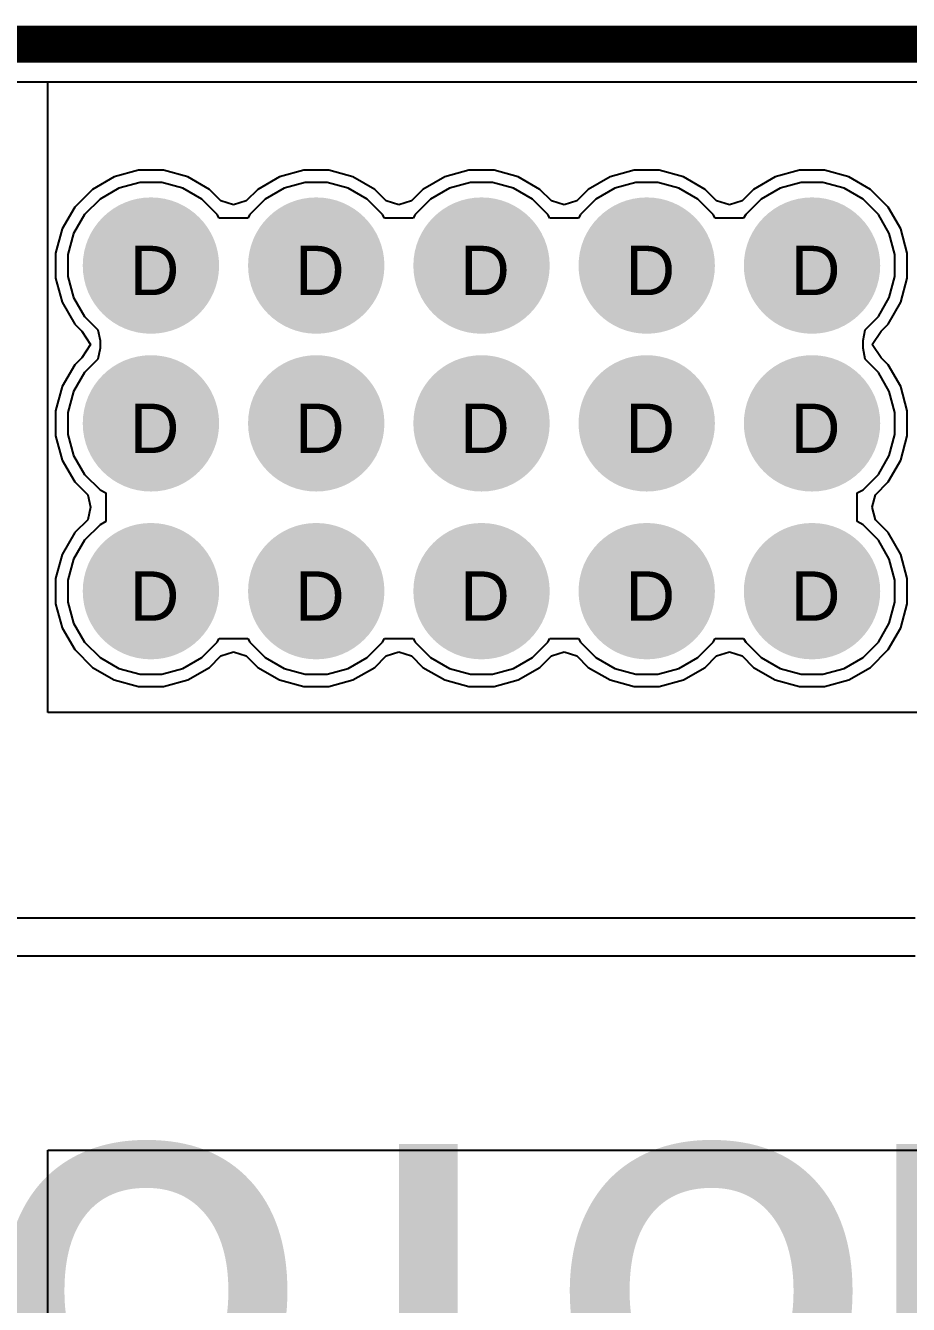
# Model space of a CAD drawing. Header units: inches. Extents: x 0 to 5379, y 0 to 5429.
# Drawn here: x 25.83 to 34.92, y 207.02 to 220.19 of the extents above; entities that cross this region are included whole.
import ezdxf

# ---------------------------------------------------------------- set-up
doc = ezdxf.new("R2010")
doc.units = ezdxf.units.IN
for name, color, linetype in [('Board Outline', 216, 'Continuous'), ('Bottom Layer', 5, 'Continuous'), ('Bottom Solder', 6, 'Continuous'), ('Drill Drawing', 1, 'Continuous'), ('GND01', 16, 'Continuous'), ('GND02', 76, 'Continuous'), ('PWR', 156, 'Continuous'), ('SIG 01', 90, 'Continuous'), ('Top Layer', 1, 'Continuous'), ('Top Overlay', 2, 'Continuous'), ('Top Solder', 216, 'Continuous'), ('Via Holes', 16, 'Continuous')]:
    doc.layers.add(name, color=color, linetype=linetype)
doc.styles.add('Arial', font='', dxfattribs={"height": 0.2})
doc.styles.add('Arial_Bold', font='', dxfattribs={"height": 0.2})
doc.styles.get('Arial').set_extended_font_data('Arial')
doc.styles.get('Arial_Bold').set_extended_font_data('Arial', bold=True)

msp = doc.modelspace()

# ---------------------------------------------------------------- hatches: boundary and pattern name
at = {"layer": 'Bottom Layer'}
h = msp.add_hatch(color=5, dxfattribs=at)
edge = h.paths.add_edge_path()
edge.add_arc((27.125, 217.719), 0.6, 0, 360)
h = msp.add_hatch(color=5, dxfattribs=at)
edge = h.paths.add_edge_path()
edge.add_arc((28.827, 217.719), 0.6, 0, 360)
h = msp.add_hatch(color=5, dxfattribs=at)
edge = h.paths.add_edge_path()
edge.add_arc((30.529, 217.719), 0.6, 0, 360)
h = msp.add_hatch(color=5, dxfattribs=at)
edge = h.paths.add_edge_path()
edge.add_arc((32.23, 217.719), 0.6, 0, 360)
h = msp.add_hatch(color=5, dxfattribs=at)
edge = h.paths.add_edge_path()
edge.add_arc((33.932, 217.719), 0.6, 0, 360)
h = msp.add_hatch(color=5, dxfattribs=at)
edge = h.paths.add_edge_path()
edge.add_arc((27.125, 216.094), 0.6, 0, 360)
h = msp.add_hatch(color=5, dxfattribs=at)
edge = h.paths.add_edge_path()
edge.add_arc((28.827, 216.094), 0.6, 0, 360)
h = msp.add_hatch(color=5, dxfattribs=at)
edge = h.paths.add_edge_path()
edge.add_arc((30.529, 216.094), 0.6, 0, 360)
h = msp.add_hatch(color=5, dxfattribs=at)
edge = h.paths.add_edge_path()
edge.add_arc((32.23, 216.094), 0.6, 0, 360)
h = msp.add_hatch(color=5, dxfattribs=at)
edge = h.paths.add_edge_path()
edge.add_arc((33.932, 216.094), 0.6, 0, 360)
h = msp.add_hatch(color=5, dxfattribs=at)
edge = h.paths.add_edge_path()
edge.add_arc((27.125, 214.366), 0.6, 0, 360)
h = msp.add_hatch(color=5, dxfattribs=at)
edge = h.paths.add_edge_path()
edge.add_arc((28.827, 214.366), 0.6, 0, 360)
h = msp.add_hatch(color=5, dxfattribs=at)
edge = h.paths.add_edge_path()
edge.add_arc((30.529, 214.366), 0.6, 0, 360)
h = msp.add_hatch(color=5, dxfattribs=at)
edge = h.paths.add_edge_path()
edge.add_arc((32.23, 214.366), 0.6, 0, 360)
h = msp.add_hatch(color=5, dxfattribs=at)
edge = h.paths.add_edge_path()
edge.add_arc((33.932, 214.366), 0.6, 0, 360)
at = {"layer": 'Bottom Solder'}
h = msp.add_hatch(color=6, dxfattribs=at)
edge = h.paths.add_edge_path()
edge.add_arc((27.125, 217.719), 0.702, 0, 360)
h = msp.add_hatch(color=6, dxfattribs=at)
edge = h.paths.add_edge_path()
edge.add_arc((28.827, 217.719), 0.702, 0, 360)
h = msp.add_hatch(color=6, dxfattribs=at)
edge = h.paths.add_edge_path()
edge.add_arc((30.529, 217.719), 0.702, 0, 360)
h = msp.add_hatch(color=6, dxfattribs=at)
edge = h.paths.add_edge_path()
edge.add_arc((32.23, 217.719), 0.702, 0, 360)
h = msp.add_hatch(color=6, dxfattribs=at)
edge = h.paths.add_edge_path()
edge.add_arc((33.932, 217.719), 0.702, 0, 360)
h = msp.add_hatch(color=6, dxfattribs=at)
edge = h.paths.add_edge_path()
edge.add_arc((27.125, 216.094), 0.702, 0, 360)
h = msp.add_hatch(color=6, dxfattribs=at)
edge = h.paths.add_edge_path()
edge.add_arc((28.827, 216.094), 0.702, 0, 360)
h = msp.add_hatch(color=6, dxfattribs=at)
edge = h.paths.add_edge_path()
edge.add_arc((30.529, 216.094), 0.702, 0, 360)
h = msp.add_hatch(color=6, dxfattribs=at)
edge = h.paths.add_edge_path()
edge.add_arc((32.23, 216.094), 0.702, 0, 360)
h = msp.add_hatch(color=6, dxfattribs=at)
edge = h.paths.add_edge_path()
edge.add_arc((33.932, 216.094), 0.702, 0, 360)
h = msp.add_hatch(color=6, dxfattribs=at)
edge = h.paths.add_edge_path()
edge.add_arc((27.125, 214.366), 0.702, 0, 360)
h = msp.add_hatch(color=6, dxfattribs=at)
edge = h.paths.add_edge_path()
edge.add_arc((28.827, 214.366), 0.702, 0, 360)
h = msp.add_hatch(color=6, dxfattribs=at)
edge = h.paths.add_edge_path()
edge.add_arc((30.529, 214.366), 0.702, 0, 360)
h = msp.add_hatch(color=6, dxfattribs=at)
edge = h.paths.add_edge_path()
edge.add_arc((32.23, 214.366), 0.702, 0, 360)
h = msp.add_hatch(color=6, dxfattribs=at)
edge = h.paths.add_edge_path()
edge.add_arc((33.932, 214.366), 0.702, 0, 360)
at = {"layer": 'GND01'}
h = msp.add_hatch(color=16, dxfattribs=at)
edge = h.paths.add_edge_path()
edge.add_arc((27.125, 217.719), 0.6, 0, 360)
h = msp.add_hatch(color=16, dxfattribs=at)
edge = h.paths.add_edge_path()
edge.add_arc((28.827, 217.719), 0.6, 0, 360)
h = msp.add_hatch(color=16, dxfattribs=at)
edge = h.paths.add_edge_path()
edge.add_arc((30.529, 217.719), 0.6, 0, 360)
h = msp.add_hatch(color=16, dxfattribs=at)
edge = h.paths.add_edge_path()
edge.add_arc((32.23, 217.719), 0.6, 0, 360)
h = msp.add_hatch(color=16, dxfattribs=at)
edge = h.paths.add_edge_path()
edge.add_arc((33.932, 217.719), 0.6, 0, 360)
h = msp.add_hatch(color=16, dxfattribs=at)
edge = h.paths.add_edge_path()
edge.add_arc((27.125, 216.094), 0.6, 0, 360)
h = msp.add_hatch(color=16, dxfattribs=at)
edge = h.paths.add_edge_path()
edge.add_arc((28.827, 216.094), 0.6, 0, 360)
h = msp.add_hatch(color=16, dxfattribs=at)
edge = h.paths.add_edge_path()
edge.add_arc((30.529, 216.094), 0.6, 0, 360)
h = msp.add_hatch(color=16, dxfattribs=at)
edge = h.paths.add_edge_path()
edge.add_arc((32.23, 216.094), 0.6, 0, 360)
h = msp.add_hatch(color=16, dxfattribs=at)
edge = h.paths.add_edge_path()
edge.add_arc((33.932, 216.094), 0.6, 0, 360)
h = msp.add_hatch(color=16, dxfattribs=at)
edge = h.paths.add_edge_path()
edge.add_arc((27.125, 214.366), 0.6, 0, 360)
h = msp.add_hatch(color=16, dxfattribs=at)
edge = h.paths.add_edge_path()
edge.add_arc((28.827, 214.366), 0.6, 0, 360)
h = msp.add_hatch(color=16, dxfattribs=at)
edge = h.paths.add_edge_path()
edge.add_arc((30.529, 214.366), 0.6, 0, 360)
h = msp.add_hatch(color=16, dxfattribs=at)
edge = h.paths.add_edge_path()
edge.add_arc((32.23, 214.366), 0.6, 0, 360)
h = msp.add_hatch(color=16, dxfattribs=at)
edge = h.paths.add_edge_path()
edge.add_arc((33.932, 214.366), 0.6, 0, 360)
at = {"layer": 'GND02'}
h = msp.add_hatch(color=76, dxfattribs=at)
edge = h.paths.add_edge_path()
edge.add_arc((27.125, 217.719), 0.6, 0, 360)
h = msp.add_hatch(color=76, dxfattribs=at)
edge = h.paths.add_edge_path()
edge.add_arc((28.827, 217.719), 0.6, 0, 360)
h = msp.add_hatch(color=76, dxfattribs=at)
edge = h.paths.add_edge_path()
edge.add_arc((30.529, 217.719), 0.6, 0, 360)
h = msp.add_hatch(color=76, dxfattribs=at)
edge = h.paths.add_edge_path()
edge.add_arc((32.23, 217.719), 0.6, 0, 360)
h = msp.add_hatch(color=76, dxfattribs=at)
edge = h.paths.add_edge_path()
edge.add_arc((33.932, 217.719), 0.6, 0, 360)
h = msp.add_hatch(color=76, dxfattribs=at)
edge = h.paths.add_edge_path()
edge.add_arc((27.125, 216.094), 0.6, 0, 360)
h = msp.add_hatch(color=76, dxfattribs=at)
edge = h.paths.add_edge_path()
edge.add_arc((28.827, 216.094), 0.6, 0, 360)
h = msp.add_hatch(color=76, dxfattribs=at)
edge = h.paths.add_edge_path()
edge.add_arc((30.529, 216.094), 0.6, 0, 360)
h = msp.add_hatch(color=76, dxfattribs=at)
edge = h.paths.add_edge_path()
edge.add_arc((32.23, 216.094), 0.6, 0, 360)
h = msp.add_hatch(color=76, dxfattribs=at)
edge = h.paths.add_edge_path()
edge.add_arc((33.932, 216.094), 0.6, 0, 360)
h = msp.add_hatch(color=76, dxfattribs=at)
edge = h.paths.add_edge_path()
edge.add_arc((27.125, 214.366), 0.6, 0, 360)
h = msp.add_hatch(color=76, dxfattribs=at)
edge = h.paths.add_edge_path()
edge.add_arc((28.827, 214.366), 0.6, 0, 360)
h = msp.add_hatch(color=76, dxfattribs=at)
edge = h.paths.add_edge_path()
edge.add_arc((30.529, 214.366), 0.6, 0, 360)
h = msp.add_hatch(color=76, dxfattribs=at)
edge = h.paths.add_edge_path()
edge.add_arc((32.23, 214.366), 0.6, 0, 360)
h = msp.add_hatch(color=76, dxfattribs=at)
edge = h.paths.add_edge_path()
edge.add_arc((33.932, 214.366), 0.6, 0, 360)
at = {"layer": 'PWR'}
h = msp.add_hatch(color=156, dxfattribs=at)
edge = h.paths.add_edge_path()
edge.add_arc((27.125, 217.719), 0.6, 0, 360)
h = msp.add_hatch(color=156, dxfattribs=at)
edge = h.paths.add_edge_path()
edge.add_arc((28.827, 217.719), 0.6, 0, 360)
h = msp.add_hatch(color=156, dxfattribs=at)
edge = h.paths.add_edge_path()
edge.add_arc((30.529, 217.719), 0.6, 0, 360)
h = msp.add_hatch(color=156, dxfattribs=at)
edge = h.paths.add_edge_path()
edge.add_arc((32.23, 217.719), 0.6, 0, 360)
h = msp.add_hatch(color=156, dxfattribs=at)
edge = h.paths.add_edge_path()
edge.add_arc((33.932, 217.719), 0.6, 0, 360)
h = msp.add_hatch(color=156, dxfattribs=at)
edge = h.paths.add_edge_path()
edge.add_arc((27.125, 216.094), 0.6, 0, 360)
h = msp.add_hatch(color=156, dxfattribs=at)
edge = h.paths.add_edge_path()
edge.add_arc((28.827, 216.094), 0.6, 0, 360)
h = msp.add_hatch(color=156, dxfattribs=at)
edge = h.paths.add_edge_path()
edge.add_arc((30.529, 216.094), 0.6, 0, 360)
h = msp.add_hatch(color=156, dxfattribs=at)
edge = h.paths.add_edge_path()
edge.add_arc((32.23, 216.094), 0.6, 0, 360)
h = msp.add_hatch(color=156, dxfattribs=at)
edge = h.paths.add_edge_path()
edge.add_arc((33.932, 216.094), 0.6, 0, 360)
h = msp.add_hatch(color=156, dxfattribs=at)
edge = h.paths.add_edge_path()
edge.add_arc((27.125, 214.366), 0.6, 0, 360)
h = msp.add_hatch(color=156, dxfattribs=at)
edge = h.paths.add_edge_path()
edge.add_arc((28.827, 214.366), 0.6, 0, 360)
h = msp.add_hatch(color=156, dxfattribs=at)
edge = h.paths.add_edge_path()
edge.add_arc((30.529, 214.366), 0.6, 0, 360)
h = msp.add_hatch(color=156, dxfattribs=at)
edge = h.paths.add_edge_path()
edge.add_arc((32.23, 214.366), 0.6, 0, 360)
h = msp.add_hatch(color=156, dxfattribs=at)
edge = h.paths.add_edge_path()
edge.add_arc((33.932, 214.366), 0.6, 0, 360)
at = {"layer": 'SIG 01'}
h = msp.add_hatch(color=90, dxfattribs=at)
edge = h.paths.add_edge_path()
edge.add_arc((27.125, 217.719), 0.6, 0, 360)
h = msp.add_hatch(color=90, dxfattribs=at)
edge = h.paths.add_edge_path()
edge.add_arc((28.827, 217.719), 0.6, 0, 360)
h = msp.add_hatch(color=90, dxfattribs=at)
edge = h.paths.add_edge_path()
edge.add_arc((30.529, 217.719), 0.6, 0, 360)
h = msp.add_hatch(color=90, dxfattribs=at)
edge = h.paths.add_edge_path()
edge.add_arc((32.23, 217.719), 0.6, 0, 360)
h = msp.add_hatch(color=90, dxfattribs=at)
edge = h.paths.add_edge_path()
edge.add_arc((33.932, 217.719), 0.6, 0, 360)
h = msp.add_hatch(color=90, dxfattribs=at)
edge = h.paths.add_edge_path()
edge.add_arc((27.125, 216.094), 0.6, 0, 360)
h = msp.add_hatch(color=90, dxfattribs=at)
edge = h.paths.add_edge_path()
edge.add_arc((28.827, 216.094), 0.6, 0, 360)
h = msp.add_hatch(color=90, dxfattribs=at)
edge = h.paths.add_edge_path()
edge.add_arc((30.529, 216.094), 0.6, 0, 360)
h = msp.add_hatch(color=90, dxfattribs=at)
edge = h.paths.add_edge_path()
edge.add_arc((32.23, 216.094), 0.6, 0, 360)
h = msp.add_hatch(color=90, dxfattribs=at)
edge = h.paths.add_edge_path()
edge.add_arc((33.932, 216.094), 0.6, 0, 360)
h = msp.add_hatch(color=90, dxfattribs=at)
edge = h.paths.add_edge_path()
edge.add_arc((27.125, 214.366), 0.6, 0, 360)
h = msp.add_hatch(color=90, dxfattribs=at)
edge = h.paths.add_edge_path()
edge.add_arc((28.827, 214.366), 0.6, 0, 360)
h = msp.add_hatch(color=90, dxfattribs=at)
edge = h.paths.add_edge_path()
edge.add_arc((30.529, 214.366), 0.6, 0, 360)
h = msp.add_hatch(color=90, dxfattribs=at)
edge = h.paths.add_edge_path()
edge.add_arc((32.23, 214.366), 0.6, 0, 360)
h = msp.add_hatch(color=90, dxfattribs=at)
edge = h.paths.add_edge_path()
edge.add_arc((33.932, 214.366), 0.6, 0, 360)
at = {"layer": 'Top Layer'}
h = msp.add_hatch(color=1, dxfattribs=at)
edge = h.paths.add_edge_path()
edge.add_arc((27.125, 217.719), 0.6, 0, 360)
h = msp.add_hatch(color=1, dxfattribs=at)
edge = h.paths.add_edge_path()
edge.add_arc((28.827, 217.719), 0.6, 0, 360)
h = msp.add_hatch(color=1, dxfattribs=at)
edge = h.paths.add_edge_path()
edge.add_arc((30.529, 217.719), 0.6, 0, 360)
h = msp.add_hatch(color=1, dxfattribs=at)
edge = h.paths.add_edge_path()
edge.add_arc((32.23, 217.719), 0.6, 0, 360)
h = msp.add_hatch(color=1, dxfattribs=at)
edge = h.paths.add_edge_path()
edge.add_arc((33.932, 217.719), 0.6, 0, 360)
h = msp.add_hatch(color=1, dxfattribs=at)
edge = h.paths.add_edge_path()
edge.add_arc((27.125, 216.094), 0.6, 0, 360)
h = msp.add_hatch(color=1, dxfattribs=at)
edge = h.paths.add_edge_path()
edge.add_arc((28.827, 216.094), 0.6, 0, 360)
h = msp.add_hatch(color=1, dxfattribs=at)
edge = h.paths.add_edge_path()
edge.add_arc((30.529, 216.094), 0.6, 0, 360)
h = msp.add_hatch(color=1, dxfattribs=at)
edge = h.paths.add_edge_path()
edge.add_arc((32.23, 216.094), 0.6, 0, 360)
h = msp.add_hatch(color=1, dxfattribs=at)
edge = h.paths.add_edge_path()
edge.add_arc((33.932, 216.094), 0.6, 0, 360)
h = msp.add_hatch(color=1, dxfattribs=at)
edge = h.paths.add_edge_path()
edge.add_arc((27.125, 214.366), 0.6, 0, 360)
h = msp.add_hatch(color=1, dxfattribs=at)
edge = h.paths.add_edge_path()
edge.add_arc((28.827, 214.366), 0.6, 0, 360)
h = msp.add_hatch(color=1, dxfattribs=at)
edge = h.paths.add_edge_path()
edge.add_arc((30.529, 214.366), 0.6, 0, 360)
h = msp.add_hatch(color=1, dxfattribs=at)
edge = h.paths.add_edge_path()
edge.add_arc((32.23, 214.366), 0.6, 0, 360)
h = msp.add_hatch(color=1, dxfattribs=at)
edge = h.paths.add_edge_path()
edge.add_arc((33.932, 214.366), 0.6, 0, 360)
at = {"layer": 'Top Solder'}
h = msp.add_hatch(color=216, dxfattribs=at)
edge = h.paths.add_edge_path()
edge.add_arc((27.125, 217.719), 0.702, 0, 360)
h = msp.add_hatch(color=216, dxfattribs=at)
edge = h.paths.add_edge_path()
edge.add_arc((28.827, 217.719), 0.702, 0, 360)
h = msp.add_hatch(color=216, dxfattribs=at)
edge = h.paths.add_edge_path()
edge.add_arc((30.529, 217.719), 0.702, 0, 360)
h = msp.add_hatch(color=216, dxfattribs=at)
edge = h.paths.add_edge_path()
edge.add_arc((32.23, 217.719), 0.702, 0, 360)
h = msp.add_hatch(color=216, dxfattribs=at)
edge = h.paths.add_edge_path()
edge.add_arc((33.932, 217.719), 0.702, 0, 360)
h = msp.add_hatch(color=216, dxfattribs=at)
edge = h.paths.add_edge_path()
edge.add_arc((27.125, 216.094), 0.702, 0, 360)
h = msp.add_hatch(color=216, dxfattribs=at)
edge = h.paths.add_edge_path()
edge.add_arc((28.827, 216.094), 0.702, 0, 360)
h = msp.add_hatch(color=216, dxfattribs=at)
edge = h.paths.add_edge_path()
edge.add_arc((30.529, 216.094), 0.702, 0, 360)
h = msp.add_hatch(color=216, dxfattribs=at)
edge = h.paths.add_edge_path()
edge.add_arc((32.23, 216.094), 0.702, 0, 360)
h = msp.add_hatch(color=216, dxfattribs=at)
edge = h.paths.add_edge_path()
edge.add_arc((33.932, 216.094), 0.702, 0, 360)
h = msp.add_hatch(color=216, dxfattribs=at)
edge = h.paths.add_edge_path()
edge.add_arc((27.125, 214.366), 0.702, 0, 360)
h = msp.add_hatch(color=216, dxfattribs=at)
edge = h.paths.add_edge_path()
edge.add_arc((28.827, 214.366), 0.702, 0, 360)
h = msp.add_hatch(color=216, dxfattribs=at)
edge = h.paths.add_edge_path()
edge.add_arc((30.529, 214.366), 0.702, 0, 360)
h = msp.add_hatch(color=216, dxfattribs=at)
edge = h.paths.add_edge_path()
edge.add_arc((32.23, 214.366), 0.702, 0, 360)
h = msp.add_hatch(color=216, dxfattribs=at)
edge = h.paths.add_edge_path()
edge.add_arc((33.932, 214.366), 0.702, 0, 360)
at = {"layer": 'Via Holes'}
h = msp.add_hatch(color=7, dxfattribs=at)
edge = h.paths.add_edge_path()
edge.add_arc((27.125, 217.719), 0.35, 0, 360)
h = msp.add_hatch(color=7, dxfattribs=at)
edge = h.paths.add_edge_path()
edge.add_arc((28.827, 217.719), 0.35, 0, 360)
h = msp.add_hatch(color=7, dxfattribs=at)
edge = h.paths.add_edge_path()
edge.add_arc((30.529, 217.719), 0.35, 0, 360)
h = msp.add_hatch(color=7, dxfattribs=at)
edge = h.paths.add_edge_path()
edge.add_arc((32.23, 217.719), 0.35, 0, 360)
h = msp.add_hatch(color=7, dxfattribs=at)
edge = h.paths.add_edge_path()
edge.add_arc((33.932, 217.719), 0.35, 0, 360)
h = msp.add_hatch(color=7, dxfattribs=at)
edge = h.paths.add_edge_path()
edge.add_arc((27.125, 216.094), 0.35, 0, 360)
h = msp.add_hatch(color=7, dxfattribs=at)
edge = h.paths.add_edge_path()
edge.add_arc((28.827, 216.094), 0.35, 0, 360)
h = msp.add_hatch(color=7, dxfattribs=at)
edge = h.paths.add_edge_path()
edge.add_arc((30.529, 216.094), 0.35, 0, 360)
h = msp.add_hatch(color=7, dxfattribs=at)
edge = h.paths.add_edge_path()
edge.add_arc((32.23, 216.094), 0.35, 0, 360)
h = msp.add_hatch(color=7, dxfattribs=at)
edge = h.paths.add_edge_path()
edge.add_arc((33.932, 216.094), 0.35, 0, 360)
h = msp.add_hatch(color=7, dxfattribs=at)
edge = h.paths.add_edge_path()
edge.add_arc((27.125, 214.366), 0.35, 0, 360)
h = msp.add_hatch(color=7, dxfattribs=at)
edge = h.paths.add_edge_path()
edge.add_arc((28.827, 214.366), 0.35, 0, 360)
h = msp.add_hatch(color=7, dxfattribs=at)
edge = h.paths.add_edge_path()
edge.add_arc((30.529, 214.366), 0.35, 0, 360)
h = msp.add_hatch(color=7, dxfattribs=at)
edge = h.paths.add_edge_path()
edge.add_arc((32.23, 214.366), 0.35, 0, 360)
h = msp.add_hatch(color=7, dxfattribs=at)
edge = h.paths.add_edge_path()
edge.add_arc((33.932, 214.366), 0.35, 0, 360)

# ---------------------------------------------------------------- linework, layer by layer
at = {"layer": 'Board Outline'}
msp.add_lwpolyline([(0, 220, 0.381, 0.381, 0), (350, 220, 0.381, 0.381, 0)], format="xyseb", dxfattribs=at)
at = {"layer": 'Bottom Layer'}
msp.add_line((25.605, 219.612), (47.626, 219.612), dxfattribs=at)
at = {"layer": 'GND01'}
for p, q in [((0.388, 219.612), (63.203, 219.612)), ((26.795, 218.515), (26.601, 218.403)), ((27.013, 218.573), (26.795, 218.515)), ((27.237, 218.573), (27.013, 218.573)), ((27.455, 218.515), (27.237, 218.573)), ((27.649, 218.403), (27.455, 218.515)), ((28.497, 218.515), (28.302, 218.403)), ((28.714, 218.573), (28.497, 218.515)), ((28.939, 218.573), (28.714, 218.573)), ((29.156, 218.515), (28.939, 218.573)), ((29.351, 218.403), (29.156, 218.515)), ((30.199, 218.515), (30.004, 218.403)), ((30.416, 218.573), (30.199, 218.515)), ((30.641, 218.573), (30.416, 218.573)), ((30.858, 218.515), (30.641, 218.573)), ((31.053, 218.403), (30.858, 218.515)), ((31.901, 218.515), (31.706, 218.403)), ((32.118, 218.573), (31.901, 218.515)), ((32.343, 218.573), (32.118, 218.573)), ((32.56, 218.515), (32.343, 218.573)), ((32.755, 218.403), (32.56, 218.515)), ((33.603, 218.515), (33.408, 218.403)), ((33.82, 218.573), (33.603, 218.515)), ((34.045, 218.573), (33.82, 218.573)), ((34.262, 218.515), (34.045, 218.573)), ((34.457, 218.403), (34.262, 218.515)), ((26.601, 218.403), (26.442, 218.244)), ((27.808, 218.244), (27.649, 218.403)), ((28.302, 218.403), (28.143, 218.244)), ((29.51, 218.244), (29.351, 218.403)), ((30.004, 218.403), (29.845, 218.244)), ((31.212, 218.244), (31.053, 218.403)), ((31.706, 218.403), (31.547, 218.244)), ((32.914, 218.244), (32.755, 218.403)), ((33.408, 218.403), (33.249, 218.244)), ((34.616, 218.244), (34.457, 218.403)), ((26.442, 218.244), (26.329, 218.049)), ((27.829, 218.207), (27.808, 218.244)), ((28.143, 218.244), (28.122, 218.207)), ((29.531, 218.207), (29.51, 218.244)), ((29.845, 218.244), (29.824, 218.207)), ((31.233, 218.207), (31.212, 218.244)), ((31.547, 218.244), (31.526, 218.207)), ((32.935, 218.207), (32.914, 218.244)), ((33.249, 218.244), (33.228, 218.207)), ((34.728, 218.049), (34.616, 218.244)), ((28.122, 218.207), (27.829, 218.207)), ((29.824, 218.207), (29.531, 218.207)), ((31.526, 218.207), (31.233, 218.207)), ((33.228, 218.207), (32.935, 218.207)), ((26.329, 218.049), (26.271, 217.832)), ((34.786, 217.832), (34.728, 218.049)), ((26.271, 217.832), (26.271, 217.607)), ((34.786, 217.607), (34.786, 217.832)), ((26.271, 217.607), (26.329, 217.39)), ((34.728, 217.39), (34.786, 217.607)), ((26.329, 217.39), (26.442, 217.195)), ((34.616, 217.195), (34.728, 217.39)), ((26.442, 217.195), (26.579, 217.058)), ((34.478, 217.058), (34.616, 217.195)), ((26.579, 217.058), (26.601, 216.946)), ((34.457, 216.946), (34.478, 217.058)), ((26.601, 216.946), (26.601, 216.867)), ((34.457, 216.867), (34.457, 216.946)), ((26.601, 216.867), (26.579, 216.755)), ((34.478, 216.755), (34.457, 216.867)), ((26.579, 216.755), (26.442, 216.618)), ((34.616, 216.618), (34.478, 216.755)), ((26.442, 216.618), (26.329, 216.423)), ((34.728, 216.423), (34.616, 216.618)), ((26.329, 216.423), (26.271, 216.206)), ((34.786, 216.206), (34.728, 216.423)), ((26.271, 216.206), (26.271, 215.981)), ((34.786, 215.981), (34.786, 216.206)), ((26.271, 215.981), (26.329, 215.764)), ((34.728, 215.764), (34.786, 215.981)), ((26.329, 215.764), (26.442, 215.569)), ((34.616, 215.569), (34.728, 215.764)), ((26.442, 215.569), (26.601, 215.41)), ((34.457, 215.41), (34.616, 215.569)), ((26.601, 215.41), (26.659, 215.377)), ((26.659, 215.377), (26.659, 215.083)), ((34.398, 215.377), (34.457, 215.41)), ((34.398, 215.083), (34.398, 215.377)), ((26.659, 215.083), (26.601, 215.05)), ((34.457, 215.05), (34.398, 215.083)), ((26.601, 215.05), (26.442, 214.891)), ((34.616, 214.891), (34.457, 215.05)), ((26.442, 214.891), (26.329, 214.696)), ((34.728, 214.696), (34.616, 214.891)), ((26.329, 214.696), (26.271, 214.479)), ((34.786, 214.479), (34.728, 214.696)), ((26.271, 214.479), (26.271, 214.254)), ((34.786, 214.254), (34.786, 214.479)), ((26.271, 214.254), (26.329, 214.037)), ((34.728, 214.037), (34.786, 214.254)), ((26.329, 214.037), (26.442, 213.842)), ((34.616, 213.842), (34.728, 214.037)), ((26.442, 213.842), (26.601, 213.683)), ((27.649, 213.683), (27.808, 213.842)), ((27.808, 213.842), (27.829, 213.878)), ((27.829, 213.878), (28.122, 213.878)), ((28.122, 213.878), (28.143, 213.842)), ((28.143, 213.842), (28.302, 213.683)), ((29.351, 213.683), (29.51, 213.842)), ((29.51, 213.842), (29.531, 213.878)), ((29.531, 213.878), (29.824, 213.878)), ((29.824, 213.878), (29.845, 213.842)), ((29.845, 213.842), (30.004, 213.683)), ((31.053, 213.683), (31.212, 213.842)), ((31.212, 213.842), (31.233, 213.878)), ((31.233, 213.878), (31.526, 213.878)), ((31.526, 213.878), (31.547, 213.842)), ((31.547, 213.842), (31.706, 213.683)), ((32.755, 213.683), (32.914, 213.842)), ((32.914, 213.842), (32.935, 213.878)), ((32.935, 213.878), (33.228, 213.878)), ((33.228, 213.878), (33.249, 213.842)), ((33.249, 213.842), (33.408, 213.683)), ((34.457, 213.683), (34.616, 213.842)), ((26.601, 213.683), (26.795, 213.571)), ((27.455, 213.571), (27.649, 213.683)), ((28.302, 213.683), (28.497, 213.571)), ((29.156, 213.571), (29.351, 213.683)), ((30.004, 213.683), (30.199, 213.571)), ((30.858, 213.571), (31.053, 213.683)), ((31.706, 213.683), (31.901, 213.571)), ((32.56, 213.571), (32.755, 213.683)), ((33.408, 213.683), (33.603, 213.571)), ((34.262, 213.571), (34.457, 213.683)), ((26.795, 213.571), (27.013, 213.512)), ((27.013, 213.512), (27.237, 213.512)), ((27.237, 213.512), (27.455, 213.571)), ((28.497, 213.571), (28.714, 213.512)), ((28.714, 213.512), (28.939, 213.512)), ((28.939, 213.512), (29.156, 213.571)), ((30.199, 213.571), (30.416, 213.512)), ((30.416, 213.512), (30.641, 213.512)), ((30.641, 213.512), (30.858, 213.571)), ((31.901, 213.571), (32.118, 213.512)), ((32.118, 213.512), (32.343, 213.512)), ((32.343, 213.512), (32.56, 213.571)), ((33.603, 213.571), (33.82, 213.512)), ((33.82, 213.512), (34.045, 213.512)), ((34.045, 213.512), (34.262, 213.571))]:
    msp.add_line(p, q, dxfattribs=at)
at = {"layer": 'GND02'}
for p, q in [((0.388, 219.612), (63.203, 219.612)), ((26.795, 218.515), (26.601, 218.403)), ((27.013, 218.573), (26.795, 218.515)), ((27.237, 218.573), (27.013, 218.573)), ((27.455, 218.515), (27.237, 218.573)), ((27.649, 218.403), (27.455, 218.515)), ((28.497, 218.515), (28.302, 218.403)), ((28.714, 218.573), (28.497, 218.515)), ((28.939, 218.573), (28.714, 218.573)), ((29.156, 218.515), (28.939, 218.573)), ((29.351, 218.403), (29.156, 218.515)), ((30.199, 218.515), (30.004, 218.403)), ((30.416, 218.573), (30.199, 218.515)), ((30.641, 218.573), (30.416, 218.573)), ((30.858, 218.515), (30.641, 218.573)), ((31.053, 218.403), (30.858, 218.515)), ((31.901, 218.515), (31.706, 218.403)), ((32.118, 218.573), (31.901, 218.515)), ((32.343, 218.573), (32.118, 218.573)), ((32.56, 218.515), (32.343, 218.573)), ((32.755, 218.403), (32.56, 218.515)), ((33.603, 218.515), (33.408, 218.403)), ((33.82, 218.573), (33.603, 218.515)), ((34.045, 218.573), (33.82, 218.573)), ((34.262, 218.515), (34.045, 218.573)), ((34.457, 218.403), (34.262, 218.515)), ((26.601, 218.403), (26.442, 218.244)), ((27.808, 218.244), (27.649, 218.403)), ((28.302, 218.403), (28.143, 218.244)), ((29.51, 218.244), (29.351, 218.403)), ((30.004, 218.403), (29.845, 218.244)), ((31.212, 218.244), (31.053, 218.403)), ((31.706, 218.403), (31.547, 218.244)), ((32.914, 218.244), (32.755, 218.403)), ((33.408, 218.403), (33.249, 218.244)), ((34.616, 218.244), (34.457, 218.403)), ((26.442, 218.244), (26.329, 218.049)), ((27.829, 218.207), (27.808, 218.244)), ((28.143, 218.244), (28.122, 218.207)), ((29.531, 218.207), (29.51, 218.244)), ((29.845, 218.244), (29.824, 218.207)), ((31.233, 218.207), (31.212, 218.244)), ((31.547, 218.244), (31.526, 218.207)), ((32.935, 218.207), (32.914, 218.244)), ((33.249, 218.244), (33.228, 218.207)), ((34.728, 218.049), (34.616, 218.244)), ((28.122, 218.207), (27.829, 218.207)), ((29.824, 218.207), (29.531, 218.207)), ((31.526, 218.207), (31.233, 218.207)), ((33.228, 218.207), (32.935, 218.207)), ((26.329, 218.049), (26.271, 217.832)), ((34.786, 217.832), (34.728, 218.049)), ((26.271, 217.832), (26.271, 217.607)), ((34.786, 217.607), (34.786, 217.832)), ((26.271, 217.607), (26.329, 217.39)), ((34.728, 217.39), (34.786, 217.607)), ((26.329, 217.39), (26.442, 217.195)), ((34.616, 217.195), (34.728, 217.39)), ((26.442, 217.195), (26.579, 217.058)), ((34.478, 217.058), (34.616, 217.195)), ((26.579, 217.058), (26.601, 216.946)), ((34.457, 216.946), (34.478, 217.058)), ((26.601, 216.946), (26.601, 216.867)), ((34.457, 216.867), (34.457, 216.946)), ((26.601, 216.867), (26.579, 216.755)), ((34.478, 216.755), (34.457, 216.867)), ((26.579, 216.755), (26.442, 216.618)), ((34.616, 216.618), (34.478, 216.755)), ((26.442, 216.618), (26.329, 216.423)), ((34.728, 216.423), (34.616, 216.618)), ((26.329, 216.423), (26.271, 216.206)), ((34.786, 216.206), (34.728, 216.423)), ((26.271, 216.206), (26.271, 215.981)), ((34.786, 215.981), (34.786, 216.206)), ((26.271, 215.981), (26.329, 215.764)), ((34.728, 215.764), (34.786, 215.981)), ((26.329, 215.764), (26.442, 215.569)), ((34.616, 215.569), (34.728, 215.764)), ((26.442, 215.569), (26.601, 215.41)), ((34.457, 215.41), (34.616, 215.569)), ((26.601, 215.41), (26.659, 215.377)), ((26.659, 215.377), (26.659, 215.083)), ((34.398, 215.377), (34.457, 215.41)), ((34.398, 215.083), (34.398, 215.377)), ((26.659, 215.083), (26.601, 215.05)), ((34.457, 215.05), (34.398, 215.083)), ((26.601, 215.05), (26.442, 214.891)), ((34.616, 214.891), (34.457, 215.05)), ((26.442, 214.891), (26.329, 214.696)), ((34.728, 214.696), (34.616, 214.891)), ((26.329, 214.696), (26.271, 214.479)), ((34.786, 214.479), (34.728, 214.696)), ((26.271, 214.479), (26.271, 214.254)), ((34.786, 214.254), (34.786, 214.479)), ((26.271, 214.254), (26.329, 214.037)), ((34.728, 214.037), (34.786, 214.254)), ((26.329, 214.037), (26.442, 213.842)), ((34.616, 213.842), (34.728, 214.037)), ((26.442, 213.842), (26.601, 213.683)), ((27.649, 213.683), (27.808, 213.842)), ((27.808, 213.842), (27.829, 213.878)), ((27.829, 213.878), (28.122, 213.878)), ((28.122, 213.878), (28.143, 213.842)), ((28.143, 213.842), (28.302, 213.683)), ((29.351, 213.683), (29.51, 213.842)), ((29.51, 213.842), (29.531, 213.878)), ((29.531, 213.878), (29.824, 213.878)), ((29.824, 213.878), (29.845, 213.842)), ((29.845, 213.842), (30.004, 213.683)), ((31.053, 213.683), (31.212, 213.842)), ((31.212, 213.842), (31.233, 213.878)), ((31.233, 213.878), (31.526, 213.878)), ((31.526, 213.878), (31.547, 213.842)), ((31.547, 213.842), (31.706, 213.683)), ((32.755, 213.683), (32.914, 213.842)), ((32.914, 213.842), (32.935, 213.878)), ((32.935, 213.878), (33.228, 213.878)), ((33.228, 213.878), (33.249, 213.842)), ((33.249, 213.842), (33.408, 213.683)), ((34.457, 213.683), (34.616, 213.842)), ((26.601, 213.683), (26.795, 213.571)), ((27.455, 213.571), (27.649, 213.683)), ((28.302, 213.683), (28.497, 213.571)), ((29.156, 213.571), (29.351, 213.683)), ((30.004, 213.683), (30.199, 213.571)), ((30.858, 213.571), (31.053, 213.683)), ((31.706, 213.683), (31.901, 213.571)), ((32.56, 213.571), (32.755, 213.683)), ((33.408, 213.683), (33.603, 213.571)), ((34.262, 213.571), (34.457, 213.683)), ((26.795, 213.571), (27.013, 213.512)), ((27.013, 213.512), (27.237, 213.512)), ((27.237, 213.512), (27.455, 213.571)), ((28.497, 213.571), (28.714, 213.512)), ((28.714, 213.512), (28.939, 213.512)), ((28.939, 213.512), (29.156, 213.571)), ((30.199, 213.571), (30.416, 213.512)), ((30.416, 213.512), (30.641, 213.512)), ((30.641, 213.512), (30.858, 213.571)), ((31.901, 213.571), (32.118, 213.512)), ((32.118, 213.512), (32.343, 213.512)), ((32.343, 213.512), (32.56, 213.571)), ((33.603, 213.571), (33.82, 213.512)), ((33.82, 213.512), (34.045, 213.512)), ((34.045, 213.512), (34.262, 213.571))]:
    msp.add_line(p, q, dxfattribs=at)
at = {"layer": 'PWR'}
for p, q in [((0.388, 219.612), (63.203, 219.612)), ((26.795, 218.515), (26.601, 218.403)), ((27.013, 218.573), (26.795, 218.515)), ((27.237, 218.573), (27.013, 218.573)), ((27.455, 218.515), (27.237, 218.573)), ((27.649, 218.403), (27.455, 218.515)), ((28.497, 218.515), (28.302, 218.403)), ((28.714, 218.573), (28.497, 218.515)), ((28.939, 218.573), (28.714, 218.573)), ((29.156, 218.515), (28.939, 218.573)), ((29.351, 218.403), (29.156, 218.515)), ((30.199, 218.515), (30.004, 218.403)), ((30.416, 218.573), (30.199, 218.515)), ((30.641, 218.573), (30.416, 218.573)), ((30.858, 218.515), (30.641, 218.573)), ((31.053, 218.403), (30.858, 218.515)), ((31.901, 218.515), (31.706, 218.403)), ((32.118, 218.573), (31.901, 218.515)), ((32.343, 218.573), (32.118, 218.573)), ((32.56, 218.515), (32.343, 218.573)), ((32.755, 218.403), (32.56, 218.515)), ((33.603, 218.515), (33.408, 218.403)), ((33.82, 218.573), (33.603, 218.515)), ((34.045, 218.573), (33.82, 218.573)), ((34.262, 218.515), (34.045, 218.573)), ((34.457, 218.403), (34.262, 218.515)), ((26.601, 218.403), (26.442, 218.244)), ((27.808, 218.244), (27.649, 218.403)), ((28.302, 218.403), (28.143, 218.244)), ((29.51, 218.244), (29.351, 218.403)), ((30.004, 218.403), (29.845, 218.244)), ((31.212, 218.244), (31.053, 218.403)), ((31.706, 218.403), (31.547, 218.244)), ((32.914, 218.244), (32.755, 218.403)), ((33.408, 218.403), (33.249, 218.244)), ((34.616, 218.244), (34.457, 218.403)), ((26.442, 218.244), (26.329, 218.049)), ((27.829, 218.207), (27.808, 218.244)), ((28.143, 218.244), (28.122, 218.207)), ((29.531, 218.207), (29.51, 218.244)), ((29.845, 218.244), (29.824, 218.207)), ((31.233, 218.207), (31.212, 218.244)), ((31.547, 218.244), (31.526, 218.207)), ((32.935, 218.207), (32.914, 218.244)), ((33.249, 218.244), (33.228, 218.207)), ((34.728, 218.049), (34.616, 218.244)), ((28.122, 218.207), (27.829, 218.207)), ((29.824, 218.207), (29.531, 218.207)), ((31.526, 218.207), (31.233, 218.207)), ((33.228, 218.207), (32.935, 218.207)), ((26.329, 218.049), (26.271, 217.832)), ((34.786, 217.832), (34.728, 218.049)), ((26.271, 217.832), (26.271, 217.607)), ((34.786, 217.607), (34.786, 217.832)), ((26.271, 217.607), (26.329, 217.39)), ((34.728, 217.39), (34.786, 217.607)), ((26.329, 217.39), (26.442, 217.195)), ((34.616, 217.195), (34.728, 217.39)), ((26.442, 217.195), (26.579, 217.058)), ((34.478, 217.058), (34.616, 217.195)), ((26.579, 217.058), (26.601, 216.946)), ((34.457, 216.946), (34.478, 217.058)), ((26.601, 216.946), (26.601, 216.867)), ((34.457, 216.867), (34.457, 216.946)), ((26.601, 216.867), (26.579, 216.755)), ((34.478, 216.755), (34.457, 216.867)), ((26.579, 216.755), (26.442, 216.618)), ((34.616, 216.618), (34.478, 216.755)), ((26.442, 216.618), (26.329, 216.423)), ((34.728, 216.423), (34.616, 216.618)), ((26.329, 216.423), (26.271, 216.206)), ((34.786, 216.206), (34.728, 216.423)), ((26.271, 216.206), (26.271, 215.981)), ((34.786, 215.981), (34.786, 216.206)), ((26.271, 215.981), (26.329, 215.764)), ((34.728, 215.764), (34.786, 215.981)), ((26.329, 215.764), (26.442, 215.569)), ((34.616, 215.569), (34.728, 215.764)), ((26.442, 215.569), (26.601, 215.41)), ((34.457, 215.41), (34.616, 215.569)), ((26.601, 215.41), (26.659, 215.377)), ((26.659, 215.377), (26.659, 215.083)), ((34.398, 215.377), (34.457, 215.41)), ((34.398, 215.083), (34.398, 215.377)), ((26.659, 215.083), (26.601, 215.05)), ((34.457, 215.05), (34.398, 215.083)), ((26.601, 215.05), (26.442, 214.891)), ((34.616, 214.891), (34.457, 215.05)), ((26.442, 214.891), (26.329, 214.696)), ((34.728, 214.696), (34.616, 214.891)), ((26.329, 214.696), (26.271, 214.479)), ((34.786, 214.479), (34.728, 214.696)), ((26.271, 214.479), (26.271, 214.254)), ((34.786, 214.254), (34.786, 214.479)), ((26.271, 214.254), (26.329, 214.037)), ((34.728, 214.037), (34.786, 214.254)), ((26.329, 214.037), (26.442, 213.842)), ((34.616, 213.842), (34.728, 214.037)), ((26.442, 213.842), (26.601, 213.683)), ((27.649, 213.683), (27.808, 213.842)), ((27.808, 213.842), (27.829, 213.878)), ((27.829, 213.878), (28.122, 213.878)), ((28.122, 213.878), (28.143, 213.842)), ((28.143, 213.842), (28.302, 213.683)), ((29.351, 213.683), (29.51, 213.842)), ((29.51, 213.842), (29.531, 213.878)), ((29.531, 213.878), (29.824, 213.878)), ((29.824, 213.878), (29.845, 213.842)), ((29.845, 213.842), (30.004, 213.683)), ((31.053, 213.683), (31.212, 213.842)), ((31.212, 213.842), (31.233, 213.878)), ((31.233, 213.878), (31.526, 213.878)), ((31.526, 213.878), (31.547, 213.842)), ((31.547, 213.842), (31.706, 213.683)), ((32.755, 213.683), (32.914, 213.842)), ((32.914, 213.842), (32.935, 213.878)), ((32.935, 213.878), (33.228, 213.878)), ((33.228, 213.878), (33.249, 213.842)), ((33.249, 213.842), (33.408, 213.683)), ((34.457, 213.683), (34.616, 213.842)), ((26.601, 213.683), (26.795, 213.571)), ((27.455, 213.571), (27.649, 213.683)), ((28.302, 213.683), (28.497, 213.571)), ((29.156, 213.571), (29.351, 213.683)), ((30.004, 213.683), (30.199, 213.571)), ((30.858, 213.571), (31.053, 213.683)), ((31.706, 213.683), (31.901, 213.571)), ((32.56, 213.571), (32.755, 213.683)), ((33.408, 213.683), (33.603, 213.571)), ((34.262, 213.571), (34.457, 213.683)), ((26.795, 213.571), (27.013, 213.512)), ((27.013, 213.512), (27.237, 213.512)), ((27.237, 213.512), (27.455, 213.571)), ((28.497, 213.571), (28.714, 213.512)), ((28.714, 213.512), (28.939, 213.512)), ((28.939, 213.512), (29.156, 213.571)), ((30.199, 213.571), (30.416, 213.512)), ((30.416, 213.512), (30.641, 213.512)), ((30.641, 213.512), (30.858, 213.571)), ((31.901, 213.571), (32.118, 213.512)), ((32.118, 213.512), (32.343, 213.512)), ((32.343, 213.512), (32.56, 213.571)), ((33.603, 213.571), (33.82, 213.512)), ((33.82, 213.512), (34.045, 213.512)), ((34.045, 213.512), (34.262, 213.571))]:
    msp.add_line(p, q, dxfattribs=at)
at = {"layer": 'SIG 01'}
for p, q in [((0.388, 219.612), (63.146, 219.612)), ((26.746, 218.633), (26.523, 218.504)), ((26.996, 218.7), (26.746, 218.633)), ((27.254, 218.7), (26.996, 218.7)), ((27.504, 218.633), (27.254, 218.7)), ((27.727, 218.504), (27.504, 218.633)), ((28.448, 218.633), (28.224, 218.504)), ((28.698, 218.7), (28.448, 218.633)), ((28.956, 218.7), (28.698, 218.7)), ((29.205, 218.633), (28.956, 218.7)), ((29.429, 218.504), (29.205, 218.633)), ((30.15, 218.633), (29.926, 218.504)), ((30.399, 218.7), (30.15, 218.633)), ((30.658, 218.7), (30.399, 218.7)), ((30.907, 218.633), (30.658, 218.7)), ((31.131, 218.504), (30.907, 218.633)), ((31.852, 218.633), (31.628, 218.504)), ((32.101, 218.7), (31.852, 218.633)), ((32.359, 218.7), (32.101, 218.7)), ((32.609, 218.633), (32.359, 218.7)), ((32.833, 218.504), (32.609, 218.633)), ((33.553, 218.633), (33.33, 218.504)), ((33.803, 218.7), (33.553, 218.633)), ((34.061, 218.7), (33.803, 218.7)), ((34.311, 218.633), (34.061, 218.7)), ((34.534, 218.504), (34.311, 218.633)), ((26.523, 218.504), (26.34, 218.322)), ((27.845, 218.387), (27.727, 218.504)), ((28.224, 218.504), (28.107, 218.387)), ((29.547, 218.387), (29.429, 218.504)), ((29.926, 218.504), (29.809, 218.387)), ((31.248, 218.387), (31.131, 218.504)), ((31.628, 218.504), (31.511, 218.387)), ((32.95, 218.387), (32.833, 218.504)), ((33.33, 218.504), (33.212, 218.387)), ((34.717, 218.322), (34.534, 218.504)), ((27.976, 218.343), (27.845, 218.387)), ((28.107, 218.387), (27.976, 218.343)), ((29.678, 218.343), (29.547, 218.387)), ((29.809, 218.387), (29.678, 218.343)), ((31.379, 218.343), (31.248, 218.387)), ((31.511, 218.387), (31.379, 218.343)), ((33.081, 218.343), (32.95, 218.387)), ((33.212, 218.387), (33.081, 218.343)), ((26.34, 218.322), (26.211, 218.098)), ((34.846, 218.098), (34.717, 218.322)), ((26.211, 218.098), (26.144, 217.848)), ((34.913, 217.848), (34.846, 218.098)), ((26.144, 217.848), (26.144, 217.59)), ((34.913, 217.59), (34.913, 217.848)), ((26.144, 217.59), (26.211, 217.341)), ((34.846, 217.341), (34.913, 217.59)), ((26.211, 217.341), (26.34, 217.117)), ((34.717, 217.117), (34.846, 217.341)), ((26.34, 217.117), (26.413, 217.044)), ((26.413, 217.044), (26.504, 216.906)), ((34.553, 216.906), (34.644, 217.044)), ((34.644, 217.044), (34.717, 217.117)), ((26.504, 216.906), (26.413, 216.769)), ((34.644, 216.769), (34.553, 216.906)), ((26.34, 216.696), (26.211, 216.472)), ((26.413, 216.769), (26.34, 216.696)), ((34.717, 216.696), (34.644, 216.769)), ((34.846, 216.472), (34.717, 216.696)), ((26.211, 216.472), (26.144, 216.223)), ((34.913, 216.223), (34.846, 216.472)), ((26.144, 216.223), (26.144, 215.965)), ((34.913, 215.965), (34.913, 216.223)), ((26.144, 215.965), (26.211, 215.715)), ((34.846, 215.715), (34.913, 215.965)), ((26.211, 215.715), (26.34, 215.491)), ((34.717, 215.491), (34.846, 215.715)), ((26.34, 215.491), (26.474, 215.358)), ((34.584, 215.358), (34.717, 215.491)), ((26.474, 215.358), (26.504, 215.23)), ((34.553, 215.23), (34.584, 215.358)), ((26.504, 215.23), (26.474, 215.102)), ((34.584, 215.102), (34.553, 215.23)), ((26.474, 215.102), (26.34, 214.969)), ((34.717, 214.969), (34.584, 215.102)), ((26.34, 214.969), (26.211, 214.745)), ((34.846, 214.745), (34.717, 214.969)), ((26.211, 214.745), (26.144, 214.496)), ((34.913, 214.496), (34.846, 214.745)), ((26.144, 214.496), (26.144, 214.237)), ((34.913, 214.237), (34.913, 214.496)), ((26.144, 214.237), (26.211, 213.988)), ((34.846, 213.988), (34.913, 214.237)), ((26.211, 213.988), (26.34, 213.764)), ((34.717, 213.764), (34.846, 213.988)), ((26.34, 213.764), (26.523, 213.581)), ((34.534, 213.581), (34.717, 213.764)), ((27.727, 213.581), (27.845, 213.699)), ((27.845, 213.699), (27.976, 213.742)), ((27.976, 213.742), (28.107, 213.699)), ((28.107, 213.699), (28.224, 213.581)), ((29.429, 213.581), (29.547, 213.699)), ((29.547, 213.699), (29.678, 213.742)), ((29.678, 213.742), (29.809, 213.699)), ((29.809, 213.699), (29.926, 213.581)), ((31.131, 213.581), (31.248, 213.699)), ((31.248, 213.699), (31.379, 213.742)), ((31.379, 213.742), (31.511, 213.699)), ((31.511, 213.699), (31.628, 213.581)), ((32.833, 213.581), (32.95, 213.699)), ((32.95, 213.699), (33.081, 213.742)), ((33.081, 213.742), (33.212, 213.699)), ((33.212, 213.699), (33.33, 213.581)), ((26.523, 213.581), (26.746, 213.452)), ((27.504, 213.452), (27.727, 213.581)), ((28.224, 213.581), (28.448, 213.452)), ((29.205, 213.452), (29.429, 213.581)), ((29.926, 213.581), (30.15, 213.452)), ((30.907, 213.452), (31.131, 213.581)), ((31.628, 213.581), (31.852, 213.452)), ((32.609, 213.452), (32.833, 213.581)), ((33.33, 213.581), (33.553, 213.452)), ((34.311, 213.452), (34.534, 213.581)), ((26.746, 213.452), (26.996, 213.385)), ((26.996, 213.385), (27.254, 213.385)), ((27.254, 213.385), (27.504, 213.452)), ((28.448, 213.452), (28.698, 213.385)), ((28.698, 213.385), (28.956, 213.385)), ((28.956, 213.385), (29.205, 213.452)), ((30.15, 213.452), (30.399, 213.385)), ((30.399, 213.385), (30.658, 213.385)), ((30.658, 213.385), (30.907, 213.452)), ((31.852, 213.452), (32.101, 213.385)), ((32.101, 213.385), (32.359, 213.385)), ((32.359, 213.385), (32.609, 213.452)), ((33.553, 213.452), (33.803, 213.385)), ((33.803, 213.385), (34.061, 213.385)), ((34.061, 213.385), (34.311, 213.452)), ((34.995, 210.998), (14.3, 210.998)), ((14.461, 210.609), (34.995, 210.609))]:
    msp.add_line(p, q, dxfattribs=at)
at = {"layer": 'Top Layer'}
for p, q in [((26.064, 213.117), (26.064, 219.612)), ((26.064, 219.612), (43.231, 219.612)), ((43.221, 213.117), (26.064, 213.117)), ((26.064, 191.64), (26.064, 208.61)), ((26.064, 208.61), (34.838, 208.61)), ((34.838, 208.61), (42.52, 208.61))]:
    msp.add_line(p, q, dxfattribs=at)

# ---------------------------------------------------------------- texts
at = {"layer": 'Drill Drawing', "style": 'Arial'}
for p in [(26.905, 217.415), (28.607, 217.415), (30.308, 217.415), (32.01, 217.415), (33.712, 217.415), (26.905, 215.789), (28.607, 215.789), (30.308, 215.789), (32.01, 215.789), (33.712, 215.789), (26.905, 214.062), (28.607, 214.062), (30.308, 214.062), (32.01, 214.062), (33.712, 214.062)]:
    msp.add_text('D', height=0.508, dxfattribs=at).set_placement(p)
at = {"layer": 'Top Overlay', "style": 'Arial_Bold'}
msp.add_text('MOTOR-04', height=3, rotation=180, dxfattribs=at).set_placement((38.012, 208.672))

doc.saveas('drawing.dxf')
